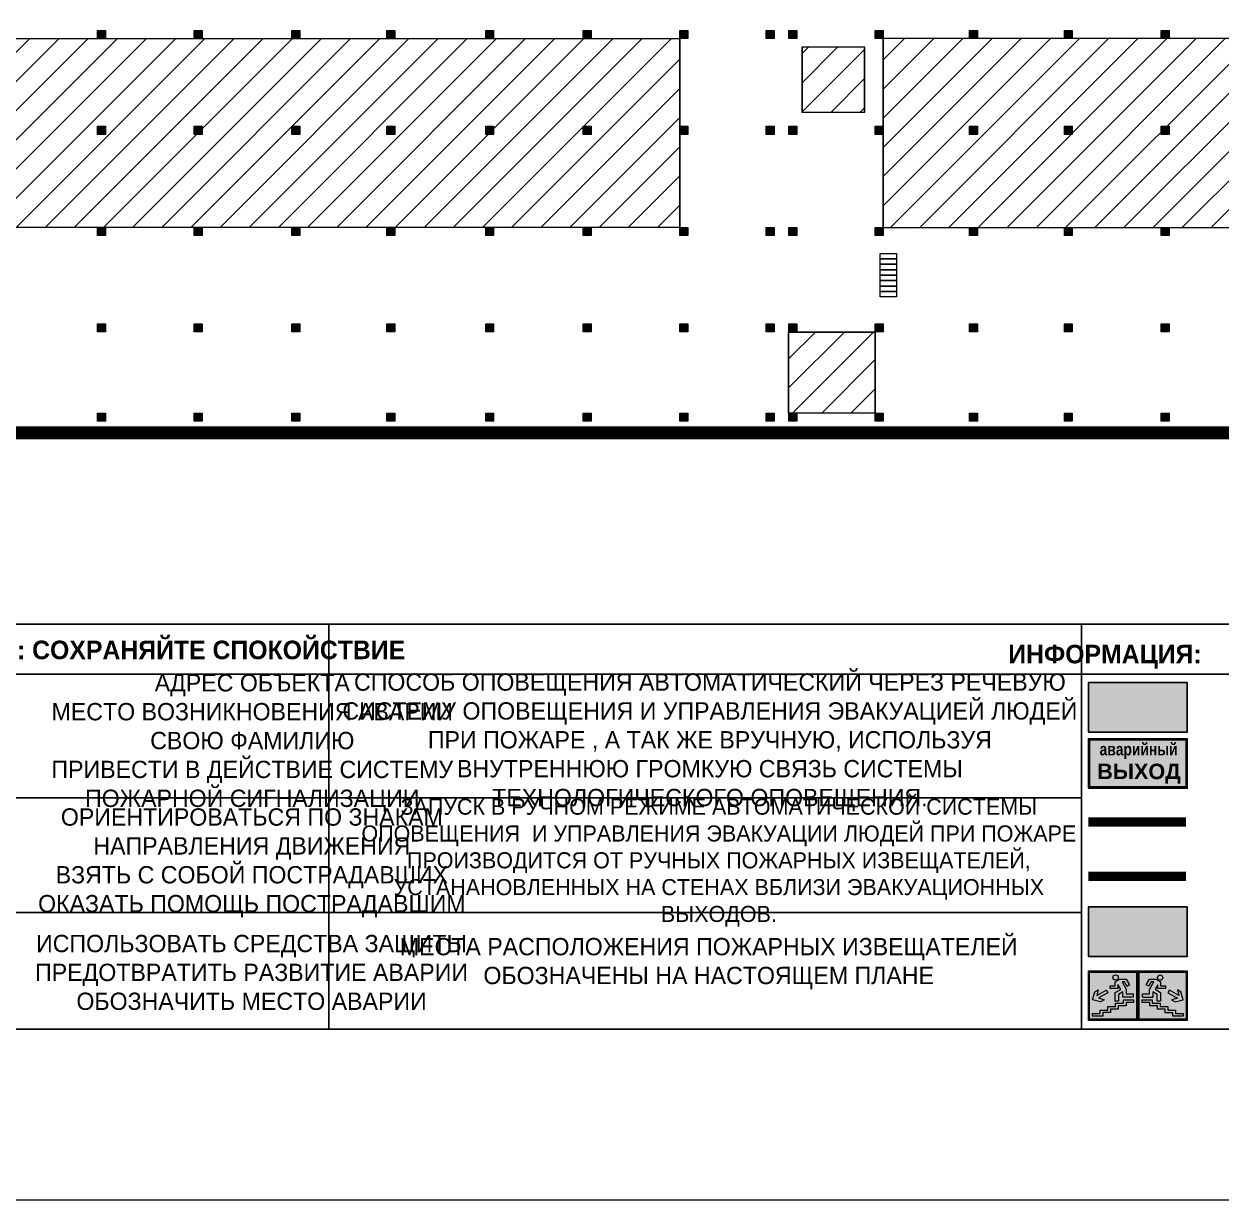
# Model space of a CAD drawing. Header units: millimetres. Extents: x 13810 to 67229, y 12374 to 21950.
# Drawn here: x 30680.8 to 30874.4, y 14154.9 to 14345 of the extents above; entities that cross this region are included whole.
import ezdxf

# ---------------------------------------------------------------- set-up
doc = ezdxf.new("R2010")
doc.units = ezdxf.units.MM
doc.linetypes.add('GOST2.303 4', pattern=[7, 5, -2, 0])
doc.layers.add('План_Штампы', color=7, linetype='Continuous')
doc.styles.add('обычный', font='arial.ttf')

# ---------------------------------------------------------------- blocks, each defined once
blk = doc.blocks.new('A$C41C009D9')
at = {"true_color": 0xffffff}
blk.add_hatch(color=7, dxfattribs=at).paths.add_polyline_path([(0, 8), (-16, 8), (-16, 0), (0, 0)])
h = blk.add_hatch(color=126)
h.dxf.hatch_style = 1
h.paths.add_polyline_path([(-15.8, 7.8), (-15.8, 0.2), (-0.2, 0.2), (-0.2, 7.8)])
at = {"color": 126}
for points in [[(-16, 0), (0, 0), (0, 8), (-16, 8)], [(-16, 0), (0, 0), (0, 8), (-16, 8)], [(-15.8, 7.8), (-0.2, 7.8), (-0.2, 0.2), (-15.8, 0.2)]]:
    blk.add_lwpolyline(points, close=True, dxfattribs=at)
at = {"color": 7, "true_color": 0xffffff, "insert": (-15.8, 7.3), "char_height": 2.5, "width": 15.5999, "attachment_point": 1, "style": 'обычный'}
blk.add_mtext('\\pi1.6133;{\\fArial|b1|i0|c204|p34;\\H0.8x;\\W0.8;аварийный\\H1.25x;\\W1;\\P\\pi1.2327;ВЫХОД}', dxfattribs=at)
blk = doc.blocks.new('A$C32E8229D')
at = {"true_color": 0xffffff}
blk.add_hatch(color=7, dxfattribs=at).paths.add_polyline_path([(0, 0), (0, -8), (16, -8), (16, 0)])
h = blk.add_hatch(color=126)
h.paths.add_polyline_path([(0.2, -0.2), (15.8, -0.2), (15.8, -7.8), (0.2, -7.8)])
h.paths.add_polyline_path([(13.49, -2.05), (12.08, -2.05), (11.37, -2.63, 0.162397), (11.29, -2.84), (11.29, -3.63), (10.35, -3.63), (10.35, -4.05), (11.68, -4.05), (11.68, -3.48), (12.26, -4.28), (11.29, -5.1), (11.29, -6.78), (11.85, -6.78), (11.85, -5.44), (12.8, -4.64), (12.8, -5.94), (14.46, -5.94), (14.46, -5.39), (13.45, -5.39), (13.45, -3.97), (12.46, -2.59), (13.15, -2.59), (13.69, -3.34), (14.18, -3)], flags=16)
h.paths.add_polyline_path([(10.74, -1.82, 1), (11.8, -1.82, 1)], flags=16)
h.paths.add_polyline_path([(9.39, -3.59), (5.99, -3.59), (6.56, -3.03), (5.91, -3.03), (5.1, -3.83), (5.91, -4.64), (6.56, -4.64), (5.99, -4.09), (9.39, -4.09)], flags=16)
h.paths.add_polyline_path([(4.29, -1.08), (1.72, -1.08), (1.72, -6.6), (4.29, -6.6)], flags=16)
at = {"color": 126}
blk.add_lwpolyline([(16, -8), (0, -8), (0, 0), (16, 0)], close=True, dxfattribs=at)
blk = doc.blocks.new('A$C7B4425F7')
at = {"true_color": 0xffffff}
blk.add_hatch(color=7, dxfattribs=at).paths.add_polyline_path([(0, 0), (-16, 0), (-16, -8), (0, -8)])
h = blk.add_hatch(color=126)
h.paths.add_polyline_path([(-0.2, -0.2), (-15.8, -0.2), (-15.8, -7.8), (-0.2, -7.8)])
h.paths.add_polyline_path([(-11.76, -2.03), (-11.76, -3.66), (-11.17, -3.66, -0.568275), (-11.17, -6.18), (-12.58, -6.18), (-12.58, -2.03)], flags=16)
h.paths.add_polyline_path([(-13.33, -4.12, -0.495768), (-13.59, -6.18), (-15.03, -6.18), (-15.03, -2.03), (-13.59, -2.03, -0.487973)], flags=16)
h.paths.add_polyline_path([(-10.25, -2.03), (-9.48, -2.03), (-9.48, -6.18), (-10.25, -6.18)], flags=16)
h.paths.add_polyline_path([(-13.84, -3.69), (-14.24, -3.69), (-14.24, -3.03), (-13.9, -3.03, -0.692621)], flags=0)
h.paths.add_polyline_path([(-9.15, -2.03), (-8.4, -2.03), (-8.04, -3.07), (-7.68, -2.03), (-6.93, -2.03), (-7.64, -4.1), (-6.93, -6.18), (-7.68, -6.18), (-8.04, -5.14), (-8.4, -6.18), (-9.15, -6.18), (-8.44, -4.1)], flags=16)
h.paths.add_polyline_path([(-11.76, -4.46), (-11.42, -4.46, -0.692621), (-11.36, -5.12), (-11.76, -5.12)], flags=0)
h.paths.add_polyline_path([(-13.9, -5.2), (-14.24, -5.2), (-14.24, -4.55), (-13.84, -4.55, -0.708038)], flags=0)
edge = h.paths.add_edge_path(flags=16)
edge.add_ellipse((-5.51, -4.08), major_axis=(0, 2.05), ratio=0.586184, start_angle=0, end_angle=360)
edge = h.paths.add_edge_path(flags=0)
edge.add_ellipse((-5.51, -4.08), major_axis=(0, 1.14), ratio=0.454828, start_angle=0, end_angle=360)
h.paths.add_polyline_path([(-4.13, -4.96, 0.377264), (-3.48, -4.52, 0.0555), (-3.16, -2.03), (-1.66, -2.03), (-1.66, -4.96), (-0.96, -4.96), (-0.96, -7.01), (-1.75, -7.01), (-1.75, -6.18), (-3.3, -6.18), (-3.3, -7.02), (-4.13, -7.02)], flags=16)
h.paths.add_polyline_path([(-2.73, -2.91), (-2.28, -2.91), (-2.28, -4.96), (-3.05, -4.96, 0.079136)], flags=0)
at = {"color": 126}
blk.add_lwpolyline([(-16, -8), (0, -8), (0, 0), (-16, 0)], close=True, dxfattribs=at)
blk = doc.blocks.new('вниз 3')
at = {"lineweight": 0, "true_color": 0xffffff}
h = blk.add_hatch(color=7, dxfattribs=at)
h.dxf.hatch_style = 1
h.paths.add_polyline_path([(40997.5, -4475.69), (40997.25, -4475.28), (40995.76, -4476.15), (40995.97, -4475.23), (40995.39, -4475.56), (40995.05, -4476.83), (40996.33, -4477.17), (40996.91, -4476.83), (40996, -4476.55)], flags=0)
h.paths.add_polyline_path([(40999.81, -4473.95), (41000.22, -4473.95), (41000.64, -4474.67), (41001.03, -4474.43), (41000.46, -4473.49), (41000.42, -4473.49), (40999.43, -4473.49), (40998.68, -4473.92), (40998.68, -4474.57), (40997.88, -4474.57), (40997.88, -4475), (40999.14, -4475), (40999.14, -4474.43), (40999.14, -4474.38), (40999.59, -4475.15), (40998.72, -4475.67), (40998.72, -4477.06), (40999.24, -4477.06), (40999.24, -4475.96), (40999.95, -4475.56), (40999.95, -4476.43), (41001.61, -4476.43), (41001.61, -4475.88), (41000.47, -4475.88), (41000.47, -4475.12)], flags=0)
h.paths.add_polyline_path([(40999.2, -4473.24, 1), (40998.35, -4473.24, 1)], flags=0)
h.paths.add_polyline_path([(41000.46, -4477.26), (41001.69, -4477.26), (41001.69, -4476.84), (41000.03, -4476.84), (41000.03, -4477.39), (40998.78, -4477.39), (40998.78, -4477.95), (40997.53, -4477.95), (40997.53, -4478.5), (40996.29, -4478.5), (40996.29, -4479.06), (40995.05, -4479.06), (40995.05, -4479.48), (40995.29, -4479.48), (40996.72, -4479.48), (40996.72, -4478.92), (40997.97, -4478.92), (40997.97, -4478.36), (40999.2, -4478.36), (40999.2, -4477.81), (41000.46, -4477.81)], flags=0)
h.paths.add_polyline_path([(41002.37, -4472.17), (40994.37, -4472.17), (40994.37, -4480.17), (41002.37, -4480.17)])
h.paths.add_polyline_path([(41002.16, -4479.96), (40994.57, -4479.96), (40994.57, -4472.37), (41002.16, -4472.37)], flags=16)
h.paths.add_polyline_path([(41001.61, -4475.88), (41001.61, -4476.43), (40999.95, -4476.43), (40999.95, -4475.56), (40999.24, -4475.96), (40999.24, -4477.06), (40998.72, -4477.06), (40998.72, -4475.67), (40999.59, -4475.15), (40999.14, -4474.38), (40999.14, -4474.43), (40999.14, -4475), (40997.88, -4475), (40997.88, -4474.57), (40998.68, -4474.57), (40998.68, -4473.92), (40999.43, -4473.49), (41000.42, -4473.49), (41000.46, -4473.49), (41001.03, -4474.43), (41000.64, -4474.67), (41000.22, -4473.95), (40999.81, -4473.95), (41000.47, -4475.12), (41000.47, -4475.88)], flags=0)
h.paths.add_polyline_path([(41001.69, -4476.84), (41001.69, -4477.26), (41000.46, -4477.26), (41000.46, -4477.81), (40999.2, -4477.81), (40999.2, -4478.36), (40997.97, -4478.36), (40997.97, -4478.92), (40996.72, -4478.92), (40996.72, -4479.48), (40995.05, -4479.48), (40995.05, -4479.06), (40996.29, -4479.06), (40996.29, -4478.5), (40997.53, -4478.5), (40997.53, -4477.95), (40998.78, -4477.95), (40998.78, -4477.39), (41000.03, -4477.39), (41000.03, -4476.84)], flags=0)
h.paths.add_polyline_path([(40998.35, -4473.24, -1), (40999.2, -4473.24, -1)], flags=0)
h.paths.add_polyline_path([(40997.5, -4475.69), (40996, -4476.55), (40996.91, -4476.83), (40996.33, -4477.17), (40995.05, -4476.83), (40995.39, -4475.56), (40995.97, -4475.23), (40995.76, -4476.15), (40997.25, -4475.28)], flags=0)
at = {"lineweight": 0}
h = blk.add_hatch(color=126, dxfattribs=at)
h.dxf.hatch_style = 1
h.paths.add_polyline_path([(41002.16, -4472.37), (40994.57, -4472.37), (40994.57, -4479.96), (41002.16, -4479.96)])
h.paths.add_polyline_path([(40995.97, -4475.23), (40995.76, -4476.15), (40997.25, -4475.28), (40997.5, -4475.69), (40996, -4476.55), (40996.91, -4476.83), (40996.33, -4477.17), (40995.05, -4476.83), (40995.39, -4475.56)], flags=16)
h.paths.add_polyline_path([(40997.88, -4474.57), (40998.68, -4474.57), (40998.68, -4473.92), (40999.43, -4473.49), (41000.42, -4473.49), (41000.46, -4473.49), (41001.03, -4474.43), (41000.64, -4474.67), (41000.22, -4473.95), (40999.81, -4473.95), (41000.47, -4475.12), (41000.47, -4475.88), (41001.61, -4475.88), (41001.61, -4476.43), (40999.95, -4476.43), (40999.95, -4475.56), (40999.24, -4475.96), (40999.24, -4477.06), (40998.72, -4477.06), (40998.72, -4475.67), (40999.59, -4475.15), (40999.14, -4474.38), (40999.14, -4474.43), (40999.14, -4475), (40997.88, -4475)], flags=16)
h.paths.add_polyline_path([(40998.35, -4473.24, -1), (40999.2, -4473.24, -1)], flags=16)
h.paths.add_polyline_path([(40997.53, -4477.95), (40998.78, -4477.95), (40998.78, -4477.39), (41000.03, -4477.39), (41000.03, -4476.84), (41001.69, -4476.84), (41001.69, -4477.26), (41000.46, -4477.26), (41000.46, -4477.81), (40999.2, -4477.81), (40999.2, -4478.36), (40997.97, -4478.36), (40997.97, -4478.92), (40996.72, -4478.92), (40996.72, -4479.48), (40995.05, -4479.48), (40995.05, -4479.06), (40996.29, -4479.06), (40996.29, -4478.5), (40997.53, -4478.5)], flags=16)
at = {"lineweight": 0, "true_color": 0xffffff}
h = blk.add_hatch(color=7, dxfattribs=at)
h.dxf.hatch_style = 1
h.paths.add_polyline_path([(40999.2, -4473.24, 1), (40998.35, -4473.24, 1)])
h.paths.add_polyline_path([(40999.81, -4473.95), (41000.22, -4473.95), (41000.64, -4474.67), (41001.03, -4474.43), (41000.46, -4473.49), (41000.42, -4473.49), (40999.43, -4473.49), (40998.68, -4473.92), (40998.68, -4474.57), (40997.88, -4474.57), (40997.88, -4475), (40999.14, -4475), (40999.14, -4474.43), (40999.14, -4474.38), (40999.59, -4475.15), (40998.72, -4475.67), (40998.72, -4477.06), (40999.24, -4477.06), (40999.24, -4475.96), (40999.95, -4475.56), (40999.95, -4476.43), (41001.61, -4476.43), (41001.61, -4475.88), (41000.47, -4475.88), (41000.47, -4475.12)])
h.paths.add_polyline_path([(40999.2, -4477.81), (41000.46, -4477.81), (41000.46, -4477.26), (41001.69, -4477.26), (41001.69, -4476.84), (41000.03, -4476.84), (41000.03, -4477.39), (40998.78, -4477.39), (40998.78, -4477.95), (40997.53, -4477.95), (40997.53, -4478.5), (40996.29, -4478.5), (40996.29, -4479.06), (40995.05, -4479.06), (40995.05, -4479.48), (40995.29, -4479.48), (40996.72, -4479.48), (40996.72, -4478.92), (40997.97, -4478.92), (40997.97, -4478.36), (40999.2, -4478.36)])
h.paths.add_polyline_path([(40997.5, -4475.69), (40997.25, -4475.28), (40995.76, -4476.15), (40995.97, -4475.23), (40995.39, -4475.56), (40995.05, -4476.83), (40996.33, -4477.17), (40996.91, -4476.83), (40996, -4476.55)])
at = {"color": 126, "lineweight": 0}
for points in [[(40994.37, -4472.17), (41002.37, -4472.17), (41002.37, -4480.17), (40994.37, -4480.17)], [(40994.57, -4472.37), (41002.16, -4472.37), (41002.16, -4479.96), (40994.57, -4479.96)]]:
    blk.add_lwpolyline(points, close=True, dxfattribs=at)
for points in [[(40999.14, -4474.43), (40999.14, -4475), (40997.88, -4475), (40997.88, -4474.57), (40998.68, -4474.57), (40998.68, -4473.92), (40999.43, -4473.49), (41000.42, -4473.49), (41000.46, -4473.49), (41001.03, -4474.43), (41000.64, -4474.67), (41000.22, -4473.95), (40999.81, -4473.95), (41000.47, -4475.12), (41000.47, -4475.88), (41001.61, -4475.88), (41001.61, -4476.43), (40999.95, -4476.43), (40999.95, -4475.56), (40999.24, -4475.96), (40999.24, -4477.06), (40998.72, -4477.06), (40998.72, -4475.67), (40999.59, -4475.15), (40999.14, -4474.38), (40999.14, -4474.43)], [(40995.05, -4476.83), (40995.39, -4475.56), (40995.97, -4475.23), (40995.76, -4476.15), (40997.25, -4475.28), (40997.5, -4475.69), (40996, -4476.55), (40996.91, -4476.83), (40996.33, -4477.17), (40995.05, -4476.83)], [(40995.29, -4479.48), (40995.05, -4479.48), (40995.05, -4479.06), (40996.29, -4479.06), (40996.29, -4478.5), (40997.53, -4478.5), (40997.53, -4477.95), (40998.78, -4477.95), (40998.78, -4477.39), (41000.03, -4477.39), (41000.03, -4476.84), (41001.69, -4476.84), (41001.69, -4477.26), (41000.46, -4477.26), (41000.46, -4477.81), (40999.2, -4477.81), (40999.2, -4478.36), (40997.97, -4478.36), (40997.97, -4478.92), (40996.72, -4478.92), (40996.72, -4479.48), (40995.05, -4479.48)]]:
    blk.add_lwpolyline(points, dxfattribs=at)
blk.add_circle((40998.77, -4473.24), 0.426, dxfattribs=at)
blk = doc.blocks.new('вниз')
at = {"lineweight": 0, "true_color": 0xffffff}
h = blk.add_hatch(color=7, dxfattribs=at)
h.dxf.hatch_style = 1
h.paths.add_polyline_path([(40994.51, -4472.22), (40986.51, -4472.22), (40986.51, -4480.22), (40994.51, -4480.22)])
h.paths.add_polyline_path([(40994.31, -4472.42), (40994.31, -4480.01), (40986.71, -4480.01), (40986.71, -4472.42)], flags=16)
h.paths.add_polyline_path([(40988.43, -4473.53), (40989.43, -4473.53), (40990.19, -4473.96), (40990.19, -4474.6), (40991, -4474.6), (40991, -4475.06), (40989.73, -4475.06), (40989.73, -4474.46), (40989.3, -4475.18), (40990.17, -4475.7), (40990.17, -4477.11), (40989.63, -4477.11), (40989.63, -4476.01), (40988.94, -4475.59), (40988.94, -4476.46), (40988.94, -4476.46), (40987.47, -4476.46), (40987.26, -4476.46), (40987.26, -4475.92), (40988.4, -4475.92), (40988.4, -4475.2), (40989.1, -4473.99), (40988.66, -4473.99), (40988.24, -4474.7), (40987.86, -4474.47), (40988.41, -4473.56)], flags=0)
h.paths.add_polyline_path([(40990.55, -4473.29, -1), (40989.69, -4473.29, -1)], flags=0)
h.paths.add_polyline_path([(40988.85, -4476.89), (40988.85, -4477.43), (40990.1, -4477.43), (40990.1, -4477.99), (40991.34, -4477.99), (40991.34, -4478.54), (40992.59, -4478.54), (40992.59, -4479.09), (40993.83, -4479.09), (40993.83, -4479.52), (40992.17, -4479.52), (40992.17, -4478.97), (40990.91, -4478.97), (40990.91, -4478.41), (40989.68, -4478.41), (40989.68, -4477.86), (40988.43, -4477.86), (40988.43, -4477.31), (40987.6, -4477.31), (40987.18, -4477.31), (40987.18, -4476.89)], flags=0)
h.paths.add_polyline_path([(40991.61, -4475.33), (40993.12, -4476.2), (40992.9, -4475.27), (40993.48, -4475.6), (40993.83, -4476.88), (40992.56, -4477.22), (40991.97, -4476.88), (40992.9, -4476.61), (40991.38, -4475.74), (40991.58, -4475.39)], flags=0)
h.paths.add_polyline_path([(40990.19, -4473.96), (40989.43, -4473.53), (40988.43, -4473.53), (40988.41, -4473.56), (40987.86, -4474.47), (40988.24, -4474.7), (40988.66, -4473.99), (40989.1, -4473.99), (40988.4, -4475.2), (40988.4, -4475.92), (40987.26, -4475.92), (40987.26, -4476.46), (40987.47, -4476.46), (40988.94, -4476.46), (40988.94, -4476.27), (40988.94, -4475.59), (40989.63, -4476.01), (40989.63, -4477.11), (40990.17, -4477.11), (40990.17, -4475.7), (40989.3, -4475.18), (40989.73, -4474.46), (40989.73, -4475.06), (40991, -4475.06), (40991, -4474.6), (40990.19, -4474.6)], flags=0)
h.paths.add_polyline_path([(40990.55, -4473.29, 1), (40989.69, -4473.29, 1)], flags=0)
h.paths.add_polyline_path([(40991.61, -4475.33), (40991.58, -4475.39), (40991.38, -4475.74), (40992.9, -4476.61), (40991.97, -4476.88), (40992.56, -4477.22), (40993.83, -4476.88), (40993.48, -4475.6), (40992.9, -4475.27), (40993.12, -4476.2)], flags=0)
h.paths.add_polyline_path([(40990.1, -4477.43), (40988.85, -4477.43), (40988.85, -4476.89), (40987.18, -4476.89), (40987.18, -4477.31), (40987.6, -4477.31), (40988.43, -4477.31), (40988.43, -4477.86), (40989.68, -4477.86), (40989.68, -4478.41), (40990.91, -4478.41), (40990.91, -4478.97), (40992.17, -4478.97), (40992.17, -4479.52), (40993.83, -4479.52), (40993.83, -4479.09), (40992.59, -4479.09), (40992.59, -4478.54), (40991.34, -4478.54), (40991.34, -4477.99), (40990.1, -4477.99)], flags=0)
at = {"lineweight": 0}
h = blk.add_hatch(color=126, dxfattribs=at)
h.dxf.hatch_style = 1
h.paths.add_polyline_path([(40994.31, -4472.42), (40986.71, -4472.42), (40986.71, -4480.01), (40994.31, -4480.01)])
h.paths.add_polyline_path([(40988.43, -4473.53), (40989.43, -4473.53), (40990.19, -4473.96), (40990.19, -4474.6), (40991, -4474.6), (40991, -4475.06), (40989.73, -4475.06), (40989.73, -4474.46), (40989.3, -4475.18), (40990.17, -4475.7), (40990.17, -4477.11), (40989.63, -4477.11), (40989.63, -4476.01), (40988.94, -4475.59), (40988.94, -4476.46), (40988.94, -4476.46), (40987.47, -4476.46), (40987.26, -4476.46), (40987.26, -4475.92), (40988.4, -4475.92), (40988.4, -4475.2), (40989.1, -4473.99), (40988.66, -4473.99), (40988.24, -4474.7), (40987.86, -4474.47), (40988.41, -4473.56)], flags=16)
h.paths.add_polyline_path([(40990.55, -4473.29, -1), (40989.69, -4473.29, -1)], flags=16)
h.paths.add_polyline_path([(40988.85, -4476.89), (40988.85, -4477.43), (40990.1, -4477.43), (40990.1, -4477.99), (40991.34, -4477.99), (40991.34, -4478.54), (40992.59, -4478.54), (40992.59, -4479.09), (40993.83, -4479.09), (40993.83, -4479.52), (40992.17, -4479.52), (40992.17, -4478.97), (40990.91, -4478.97), (40990.91, -4478.41), (40989.68, -4478.41), (40989.68, -4477.86), (40988.43, -4477.86), (40988.43, -4477.31), (40987.6, -4477.31), (40987.18, -4477.31), (40987.18, -4476.89)], flags=16)
h.paths.add_polyline_path([(40991.61, -4475.33), (40993.12, -4476.2), (40992.9, -4475.27), (40993.48, -4475.6), (40993.83, -4476.88), (40992.56, -4477.22), (40991.97, -4476.88), (40992.9, -4476.61), (40991.38, -4475.74), (40991.58, -4475.39)], flags=16)
at = {"lineweight": 0, "true_color": 0xffffff}
h = blk.add_hatch(color=7, dxfattribs=at)
h.dxf.hatch_style = 1
h.paths.add_polyline_path([(40989.73, -4474.46), (40989.73, -4475.06), (40991, -4475.06), (40991, -4474.6), (40990.19, -4474.6), (40990.19, -4473.96), (40989.43, -4473.53), (40988.43, -4473.53), (40988.41, -4473.56), (40987.86, -4474.47), (40988.24, -4474.7), (40988.66, -4473.99), (40989.1, -4473.99), (40988.4, -4475.2), (40988.4, -4475.92), (40987.26, -4475.92), (40987.26, -4476.46), (40987.47, -4476.46), (40988.94, -4476.46), (40988.94, -4475.59), (40989.63, -4476.01), (40989.63, -4477.11), (40990.17, -4477.11), (40990.17, -4475.7), (40989.3, -4475.18)])
h.paths.add_polyline_path([(40989.69, -4473.29, 1), (40990.55, -4473.29, 1)])
h.paths.add_polyline_path([(40991.61, -4475.33), (40991.58, -4475.39), (40991.38, -4475.74), (40992.9, -4476.61), (40991.97, -4476.88), (40992.56, -4477.22), (40993.83, -4476.88), (40993.48, -4475.6), (40992.9, -4475.27), (40993.12, -4476.2)])
h.paths.add_polyline_path([(40990.1, -4477.43), (40988.85, -4477.43), (40988.85, -4476.89), (40987.18, -4476.89), (40987.18, -4477.31), (40987.6, -4477.31), (40988.43, -4477.31), (40988.43, -4477.86), (40989.68, -4477.86), (40989.68, -4478.41), (40990.91, -4478.41), (40990.91, -4478.97), (40992.17, -4478.97), (40992.17, -4479.52), (40993.83, -4479.52), (40993.83, -4479.09), (40992.59, -4479.09), (40992.59, -4478.54), (40991.34, -4478.54), (40991.34, -4477.99), (40990.1, -4477.99)])
at = {"color": 126, "lineweight": 0}
for points in [[(40986.51, -4472.22), (40994.51, -4472.22), (40994.51, -4480.22), (40986.51, -4480.22)], [(40986.71, -4472.42), (40994.31, -4472.42), (40994.31, -4480.01), (40986.71, -4480.01)]]:
    blk.add_lwpolyline(points, close=True, dxfattribs=at)
for points in [[(40987.47, -4476.46), (40987.26, -4476.46), (40987.26, -4475.92), (40988.4, -4475.92), (40988.4, -4475.2), (40989.1, -4473.99), (40988.66, -4473.99), (40988.24, -4474.7), (40987.86, -4474.47), (40988.41, -4473.56), (40988.43, -4473.53), (40989.43, -4473.53), (40990.19, -4473.96), (40990.19, -4474.6), (40991, -4474.6), (40991, -4475.06), (40989.73, -4475.06), (40989.73, -4474.46), (40989.3, -4475.18), (40990.17, -4475.7), (40990.17, -4477.11), (40989.63, -4477.11), (40989.63, -4476.01), (40988.94, -4475.59), (40988.94, -4476.46)], [(40991.58, -4475.39), (40991.38, -4475.74), (40992.9, -4476.61), (40991.97, -4476.88), (40992.56, -4477.22), (40993.83, -4476.88), (40993.48, -4475.6), (40992.9, -4475.27), (40993.12, -4476.2), (40991.61, -4475.33), (40991.58, -4475.39)], [(40987.6, -4477.31), (40987.18, -4477.31), (40987.18, -4476.89), (40988.85, -4476.89), (40988.85, -4477.43), (40990.1, -4477.43), (40990.1, -4477.99), (40991.34, -4477.99), (40991.34, -4478.54), (40992.59, -4478.54), (40992.59, -4479.09), (40993.83, -4479.09), (40993.83, -4479.52), (40992.17, -4479.52), (40992.17, -4478.97), (40990.91, -4478.97), (40990.91, -4478.41), (40989.68, -4478.41), (40989.68, -4477.86), (40988.43, -4477.86), (40988.43, -4477.31), (40987.6, -4477.31)], [(40987.47, -4476.46), (40988.94, -4476.46), (40988.94, -4476.27)]]:
    blk.add_lwpolyline(points, dxfattribs=at)
blk.add_circle((40990.12, -4473.29), 0.432, dxfattribs=at)

msp = doc.modelspace()

# ---------------------------------------------------------------- hatches: boundary and pattern name
at = {"lineweight": 0, "true_color": 0x000000}
h = msp.add_hatch(dxfattribs=at)
h.set_pattern_fill('ANSI31', color=18, scale=1.05, angle=180)
h.set_pattern_definition([(225, (47670.896, 22887.802), (2.35731723, -2.35731723), [])])
h.paths.add_polyline_path([(30962.76, 14296.46), (30962.76, 14284.63), (30976.38, 14284.63), (30976.38, 14296.46)])
h.paths.add_polyline_path([(30976.38, 14390.35), (30976.38, 14422.84), (30943.5, 14422.84), (30943.5, 14390.35)])
h.paths.add_polyline_path([(30912.41, 14284.27), (30926.01, 14284.27), (30926.01, 14296.46), (30912.41, 14296.46)])
h.paths.add_polyline_path([(30819.71, 14342.6), (30819.71, 14312.06), (30912.41, 14312.06), (30912.41, 14342.6)])
h.paths.add_polyline_path([(30818.43, 14282.05), (30818.43, 14295.17), (30804.48, 14295.17), (30804.48, 14282.05)])
h.paths.add_polyline_path([(30806.6, 14341.21), (30806.6, 14330.71), (30816.76, 14330.71), (30816.76, 14341.21)])
h.paths.add_polyline_path([(30805.44, 14393), (30817.26, 14393), (30817.26, 14404.23), (30805.44, 14404.23)])
h.paths.add_polyline_path([(30805.44, 14424.09), (30817.26, 14424.09), (30817.26, 14435.32), (30805.44, 14435.32)])
h.paths.add_polyline_path([(30693.93, 14421.54), (30693.93, 14391.64), (30786.82, 14391.64), (30786.82, 14421.54)])
h.paths.add_polyline_path([(30678.66, 14342.6), (30678.66, 14312.06), (30786.82, 14312.06), (30786.82, 14342.6)])
h.paths.add_polyline_path([(30630.66, 14312.06), (30645.51, 14312.06), (30645.51, 14342.6), (30630.66, 14342.6)])
h.paths.add_polyline_path([(30552.79, 14421.54), (30552.79, 14391.64), (30645.51, 14391.64), (30645.51, 14421.54)])
at = {"lineweight": 0}
h = msp.add_hatch(color=256, dxfattribs=at)
h.dxf.hatch_style = 1
h.paths.add_polyline_path([(30692.7, 14343.91), (30692.7, 14342.61), (30693.98, 14342.61), (30693.98, 14343.91)])
h = msp.add_hatch(color=256, dxfattribs=at)
h.dxf.hatch_style = 1
h.paths.add_polyline_path([(30708.34, 14343.91), (30708.34, 14342.61), (30709.62, 14342.61), (30709.62, 14343.91)])
h = msp.add_hatch(color=256, dxfattribs=at)
h.dxf.hatch_style = 1
h.paths.add_polyline_path([(30724.16, 14343.91), (30724.16, 14342.61), (30725.44, 14342.61), (30725.44, 14343.91)])
h = msp.add_hatch(color=256, dxfattribs=at)
h.dxf.hatch_style = 1
h.paths.add_polyline_path([(30739.52, 14343.91), (30739.52, 14342.61), (30740.8, 14342.61), (30740.8, 14343.91)])
h = msp.add_hatch(color=256, dxfattribs=at)
h.dxf.hatch_style = 1
h.paths.add_polyline_path([(30755.49, 14343.91), (30755.49, 14342.61), (30756.77, 14342.61), (30756.77, 14343.91)])
h = msp.add_hatch(color=256, dxfattribs=at)
h.dxf.hatch_style = 1
h.paths.add_polyline_path([(30771.24, 14343.91), (30771.24, 14342.61), (30772.52, 14342.61), (30772.52, 14343.91)])
h = msp.add_hatch(color=256, dxfattribs=at)
h.dxf.hatch_style = 1
h.paths.add_polyline_path([(30786.87, 14343.91), (30786.87, 14342.61), (30788.15, 14342.61), (30788.15, 14343.91)])
h = msp.add_hatch(color=256, dxfattribs=at)
h.dxf.hatch_style = 1
h.paths.add_polyline_path([(30800.83, 14343.91), (30800.83, 14342.61), (30802.11, 14342.61), (30802.11, 14343.91)])
h = msp.add_hatch(color=256, dxfattribs=at)
h.dxf.hatch_style = 1
h.paths.add_polyline_path([(30804.52, 14343.91), (30804.52, 14342.61), (30805.81, 14342.61), (30805.81, 14343.91)])
h = msp.add_hatch(color=256, dxfattribs=at)
h.dxf.hatch_style = 1
h.paths.add_polyline_path([(30818.48, 14343.91), (30818.48, 14342.61), (30819.76, 14342.61), (30819.76, 14343.91)])
h = msp.add_hatch(color=256, dxfattribs=at)
h.dxf.hatch_style = 1
h.paths.add_polyline_path([(30833.72, 14343.91), (30833.72, 14342.61), (30835.01, 14342.61), (30835.01, 14343.91)])
h = msp.add_hatch(color=256, dxfattribs=at)
h.dxf.hatch_style = 1
h.paths.add_polyline_path([(30849.06, 14343.91), (30849.06, 14342.61), (30850.34, 14342.61), (30850.34, 14343.91)])
h = msp.add_hatch(color=256, dxfattribs=at)
h.dxf.hatch_style = 1
h.paths.add_polyline_path([(30864.72, 14343.91), (30864.72, 14342.61), (30866, 14342.61), (30866, 14343.91)])
h = msp.add_hatch(color=256, dxfattribs=at)
h.dxf.hatch_style = 1
h.paths.add_polyline_path([(30692.7, 14328.42), (30692.7, 14327.12), (30693.98, 14327.12), (30693.98, 14328.42)])
h = msp.add_hatch(color=256, dxfattribs=at)
h.dxf.hatch_style = 1
h.paths.add_polyline_path([(30708.34, 14328.42), (30708.34, 14327.12), (30709.62, 14327.12), (30709.62, 14328.42)])
h = msp.add_hatch(color=256, dxfattribs=at)
h.dxf.hatch_style = 1
h.paths.add_polyline_path([(30724.16, 14328.42), (30724.16, 14327.12), (30725.44, 14327.12), (30725.44, 14328.42)])
h = msp.add_hatch(color=256, dxfattribs=at)
h.dxf.hatch_style = 1
h.paths.add_polyline_path([(30739.52, 14328.42), (30739.52, 14327.12), (30740.8, 14327.12), (30740.8, 14328.42)])
h = msp.add_hatch(color=256, dxfattribs=at)
h.dxf.hatch_style = 1
h.paths.add_polyline_path([(30755.49, 14328.42), (30755.49, 14327.12), (30756.77, 14327.12), (30756.77, 14328.42)])
h = msp.add_hatch(color=256, dxfattribs=at)
h.dxf.hatch_style = 1
h.paths.add_polyline_path([(30771.24, 14328.42), (30771.24, 14327.12), (30772.52, 14327.12), (30772.52, 14328.42)])
h = msp.add_hatch(color=256, dxfattribs=at)
h.dxf.hatch_style = 1
h.paths.add_polyline_path([(30786.87, 14328.42), (30786.87, 14327.12), (30788.15, 14327.12), (30788.15, 14328.42)])
h = msp.add_hatch(color=256, dxfattribs=at)
h.dxf.hatch_style = 1
h.paths.add_polyline_path([(30800.83, 14328.42), (30800.83, 14327.12), (30802.11, 14327.12), (30802.11, 14328.42)])
h = msp.add_hatch(color=256, dxfattribs=at)
h.dxf.hatch_style = 1
h.paths.add_polyline_path([(30804.52, 14328.42), (30804.52, 14327.12), (30805.81, 14327.12), (30805.81, 14328.42)])
h = msp.add_hatch(color=256, dxfattribs=at)
h.dxf.hatch_style = 1
h.paths.add_polyline_path([(30818.48, 14328.42), (30818.48, 14327.12), (30819.76, 14327.12), (30819.76, 14328.42)])
h = msp.add_hatch(color=256, dxfattribs=at)
h.dxf.hatch_style = 1
h.paths.add_polyline_path([(30833.72, 14328.42), (30833.72, 14327.12), (30835.01, 14327.12), (30835.01, 14328.42)])
h = msp.add_hatch(color=256, dxfattribs=at)
h.dxf.hatch_style = 1
h.paths.add_polyline_path([(30849.06, 14328.42), (30849.06, 14327.12), (30850.34, 14327.12), (30850.34, 14328.42)])
h = msp.add_hatch(color=256, dxfattribs=at)
h.dxf.hatch_style = 1
h.paths.add_polyline_path([(30864.72, 14328.42), (30864.72, 14327.12), (30866, 14327.12), (30866, 14328.42)])
h = msp.add_hatch(color=256, dxfattribs=at)
h.dxf.hatch_style = 1
h.paths.add_polyline_path([(30692.7, 14312.06), (30692.7, 14310.77), (30693.98, 14310.77), (30693.98, 14312.06)])
h = msp.add_hatch(color=256, dxfattribs=at)
h.dxf.hatch_style = 1
h.paths.add_polyline_path([(30708.34, 14312.06), (30708.34, 14310.77), (30709.62, 14310.77), (30709.62, 14312.06)])
h = msp.add_hatch(color=256, dxfattribs=at)
h.dxf.hatch_style = 1
h.paths.add_polyline_path([(30724.16, 14312.06), (30724.16, 14310.77), (30725.44, 14310.77), (30725.44, 14312.06)])
h = msp.add_hatch(color=256, dxfattribs=at)
h.dxf.hatch_style = 1
h.paths.add_polyline_path([(30739.52, 14312.06), (30739.52, 14310.77), (30740.8, 14310.77), (30740.8, 14312.06)])
h = msp.add_hatch(color=256, dxfattribs=at)
h.dxf.hatch_style = 1
h.paths.add_polyline_path([(30755.49, 14312.06), (30755.49, 14310.77), (30756.77, 14310.77), (30756.77, 14312.06)])
h = msp.add_hatch(color=256, dxfattribs=at)
h.dxf.hatch_style = 1
h.paths.add_polyline_path([(30771.24, 14312.06), (30771.24, 14310.77), (30772.52, 14310.77), (30772.52, 14312.06)])
h = msp.add_hatch(color=256, dxfattribs=at)
h.dxf.hatch_style = 1
h.paths.add_polyline_path([(30786.87, 14312.06), (30786.87, 14310.77), (30788.15, 14310.77), (30788.15, 14312.06)])
h = msp.add_hatch(color=256, dxfattribs=at)
h.dxf.hatch_style = 1
h.paths.add_polyline_path([(30800.83, 14312.06), (30800.83, 14310.77), (30802.11, 14310.77), (30802.11, 14312.06)])
h = msp.add_hatch(color=256, dxfattribs=at)
h.dxf.hatch_style = 1
h.paths.add_polyline_path([(30804.52, 14312.06), (30804.52, 14310.77), (30805.81, 14310.77), (30805.81, 14312.06)])
h = msp.add_hatch(color=256, dxfattribs=at)
h.dxf.hatch_style = 1
h.paths.add_polyline_path([(30818.48, 14312.06), (30818.48, 14310.77), (30819.76, 14310.77), (30819.76, 14312.06)])
h = msp.add_hatch(color=256, dxfattribs=at)
h.dxf.hatch_style = 1
h.paths.add_polyline_path([(30833.72, 14312.06), (30833.72, 14310.77), (30835.01, 14310.77), (30835.01, 14312.06)])
h = msp.add_hatch(color=256, dxfattribs=at)
h.dxf.hatch_style = 1
h.paths.add_polyline_path([(30849.06, 14312.06), (30849.06, 14310.77), (30850.34, 14310.77), (30850.34, 14312.06)])
h = msp.add_hatch(color=256, dxfattribs=at)
h.dxf.hatch_style = 1
h.paths.add_polyline_path([(30864.72, 14312.06), (30864.72, 14310.77), (30866, 14310.77), (30866, 14312.06)])
h = msp.add_hatch(color=256, dxfattribs=at)
h.dxf.hatch_style = 1
h.paths.add_polyline_path([(30692.7, 14296.47), (30692.7, 14295.18), (30693.98, 14295.18), (30693.98, 14296.47)])
h = msp.add_hatch(color=256, dxfattribs=at)
h.dxf.hatch_style = 1
h.paths.add_polyline_path([(30708.34, 14296.47), (30708.34, 14295.18), (30709.62, 14295.18), (30709.62, 14296.47)])
h = msp.add_hatch(color=256, dxfattribs=at)
h.dxf.hatch_style = 1
h.paths.add_polyline_path([(30724.16, 14296.47), (30724.16, 14295.18), (30725.44, 14295.18), (30725.44, 14296.47)])
h = msp.add_hatch(color=256, dxfattribs=at)
h.dxf.hatch_style = 1
h.paths.add_polyline_path([(30739.52, 14296.47), (30739.52, 14295.18), (30740.8, 14295.18), (30740.8, 14296.47)])
h = msp.add_hatch(color=256, dxfattribs=at)
h.dxf.hatch_style = 1
h.paths.add_polyline_path([(30755.49, 14296.47), (30755.49, 14295.18), (30756.77, 14295.18), (30756.77, 14296.47)])
h = msp.add_hatch(color=256, dxfattribs=at)
h.dxf.hatch_style = 1
h.paths.add_polyline_path([(30771.24, 14296.47), (30771.24, 14295.18), (30772.52, 14295.18), (30772.52, 14296.47)])
h = msp.add_hatch(color=256, dxfattribs=at)
h.dxf.hatch_style = 1
h.paths.add_polyline_path([(30786.87, 14296.47), (30786.87, 14295.18), (30788.15, 14295.18), (30788.15, 14296.47)])
h = msp.add_hatch(color=256, dxfattribs=at)
h.dxf.hatch_style = 1
h.paths.add_polyline_path([(30800.83, 14296.47), (30800.83, 14295.18), (30802.11, 14295.18), (30802.11, 14296.47)])
h = msp.add_hatch(color=256, dxfattribs=at)
h.dxf.hatch_style = 1
h.paths.add_polyline_path([(30804.52, 14296.47), (30804.52, 14295.18), (30805.81, 14295.18), (30805.81, 14296.47)])
h = msp.add_hatch(color=256, dxfattribs=at)
h.dxf.hatch_style = 1
h.paths.add_polyline_path([(30818.48, 14296.47), (30818.48, 14295.18), (30819.76, 14295.18), (30819.76, 14296.47)])
h = msp.add_hatch(color=256, dxfattribs=at)
h.dxf.hatch_style = 1
h.paths.add_polyline_path([(30833.72, 14296.47), (30833.72, 14295.18), (30835.01, 14295.18), (30835.01, 14296.47)])
h = msp.add_hatch(color=256, dxfattribs=at)
h.dxf.hatch_style = 1
h.paths.add_polyline_path([(30849.06, 14296.47), (30849.06, 14295.18), (30850.34, 14295.18), (30850.34, 14296.47)])
h = msp.add_hatch(color=256, dxfattribs=at)
h.dxf.hatch_style = 1
h.paths.add_polyline_path([(30864.72, 14296.47), (30864.72, 14295.18), (30866, 14295.18), (30866, 14296.47)])
h = msp.add_hatch(color=256, dxfattribs=at)
h.dxf.hatch_style = 1
h.paths.add_polyline_path([(30692.7, 14282.06), (30692.7, 14280.77), (30693.98, 14280.77), (30693.98, 14282.06)])
h = msp.add_hatch(color=256, dxfattribs=at)
h.dxf.hatch_style = 1
h.paths.add_polyline_path([(30708.34, 14282.06), (30708.34, 14280.77), (30709.62, 14280.77), (30709.62, 14282.06)])
h = msp.add_hatch(color=256, dxfattribs=at)
h.dxf.hatch_style = 1
h.paths.add_polyline_path([(30724.16, 14282.06), (30724.16, 14280.77), (30725.44, 14280.77), (30725.44, 14282.06)])
h = msp.add_hatch(color=256, dxfattribs=at)
h.dxf.hatch_style = 1
h.paths.add_polyline_path([(30739.52, 14282.06), (30739.52, 14280.77), (30740.8, 14280.77), (30740.8, 14282.06)])
h = msp.add_hatch(color=256, dxfattribs=at)
h.dxf.hatch_style = 1
h.paths.add_polyline_path([(30755.49, 14282.06), (30755.49, 14280.77), (30756.77, 14280.77), (30756.77, 14282.06)])
h = msp.add_hatch(color=256, dxfattribs=at)
h.dxf.hatch_style = 1
h.paths.add_polyline_path([(30771.24, 14282.06), (30771.24, 14280.77), (30772.52, 14280.77), (30772.52, 14282.06)])
h = msp.add_hatch(color=256, dxfattribs=at)
h.dxf.hatch_style = 1
h.paths.add_polyline_path([(30786.87, 14282.06), (30786.87, 14280.77), (30788.15, 14280.77), (30788.15, 14282.06)])
h = msp.add_hatch(color=256, dxfattribs=at)
h.dxf.hatch_style = 1
h.paths.add_polyline_path([(30800.83, 14282.06), (30800.83, 14280.77), (30802.11, 14280.77), (30802.11, 14282.06)])
h = msp.add_hatch(color=256, dxfattribs=at)
h.dxf.hatch_style = 1
h.paths.add_polyline_path([(30804.52, 14282.06), (30804.52, 14280.77), (30805.81, 14280.77), (30805.81, 14282.06)])
h = msp.add_hatch(color=256, dxfattribs=at)
h.dxf.hatch_style = 1
h.paths.add_polyline_path([(30818.48, 14282.06), (30818.48, 14280.77), (30819.76, 14280.77), (30819.76, 14282.06)])
h = msp.add_hatch(color=256, dxfattribs=at)
h.dxf.hatch_style = 1
h.paths.add_polyline_path([(30833.72, 14282.06), (30833.72, 14280.77), (30835.01, 14280.77), (30835.01, 14282.06)])
h = msp.add_hatch(color=256, dxfattribs=at)
h.dxf.hatch_style = 1
h.paths.add_polyline_path([(30849.06, 14282.06), (30849.06, 14280.77), (30850.34, 14280.77), (30850.34, 14282.06)])
h = msp.add_hatch(color=256, dxfattribs=at)
h.dxf.hatch_style = 1
h.paths.add_polyline_path([(30864.72, 14282.06), (30864.72, 14280.77), (30866, 14280.77), (30866, 14282.06)])

# ---------------------------------------------------------------- linework, layer by layer
at = {"color": 126, "lineweight": 0, "true_color": 0x008754}
msp.add_lwpolyline([(30417.22, 14549.86), (31017.22, 14549.86), (31017.22, 14154.86), (30417.22, 14154.86)], close=True, dxfattribs=at)
at = {"lineweight": 0}
for points in [[(30693.98, 14342.61), (30692.7, 14342.61), (30692.7, 14343.91), (30693.98, 14343.91)], [(30709.62, 14342.61), (30708.34, 14342.61), (30708.34, 14343.91), (30709.62, 14343.91)], [(30725.44, 14342.61), (30724.16, 14342.61), (30724.16, 14343.91), (30725.44, 14343.91)], [(30740.8, 14342.61), (30739.52, 14342.61), (30739.52, 14343.91), (30740.8, 14343.91)], [(30756.77, 14342.61), (30755.49, 14342.61), (30755.49, 14343.91), (30756.77, 14343.91)], [(30772.52, 14342.61), (30771.24, 14342.61), (30771.24, 14343.91), (30772.52, 14343.91)], [(30788.15, 14342.61), (30786.87, 14342.61), (30786.87, 14343.91), (30788.15, 14343.91)], [(30802.11, 14342.61), (30800.83, 14342.61), (30800.83, 14343.91), (30802.11, 14343.91)], [(30805.81, 14342.61), (30804.52, 14342.61), (30804.52, 14343.91), (30805.81, 14343.91)], [(30819.76, 14342.61), (30818.48, 14342.61), (30818.48, 14343.91), (30819.76, 14343.91)], [(30835.01, 14342.61), (30833.72, 14342.61), (30833.72, 14343.91), (30835.01, 14343.91)], [(30850.34, 14342.61), (30849.06, 14342.61), (30849.06, 14343.91), (30850.34, 14343.91)], [(30866, 14342.61), (30864.72, 14342.61), (30864.72, 14343.91), (30866, 14343.91)], [(30786.82, 14312.06), (30678.66, 14312.06), (30678.66, 14342.6), (30786.82, 14342.6)], [(30786.87, 14312.06), (30678.71, 14312.06), (30678.71, 14342.61), (30786.87, 14342.61)], [(30819.71, 14312.06), (30912.41, 14312.06), (30912.41, 14342.6), (30819.71, 14342.6)], [(30819.76, 14312.06), (30912.46, 14312.06), (30912.46, 14342.61), (30819.76, 14342.61)], [(30816.76, 14341.21), (30806.6, 14341.21), (30806.6, 14330.71), (30816.76, 14330.71)], [(30816.81, 14341.22), (30806.65, 14341.22), (30806.65, 14330.72), (30816.81, 14330.72)], [(30693.98, 14327.12), (30692.7, 14327.12), (30692.7, 14328.42), (30693.98, 14328.42)], [(30709.62, 14327.12), (30708.34, 14327.12), (30708.34, 14328.42), (30709.62, 14328.42)], [(30725.44, 14327.12), (30724.16, 14327.12), (30724.16, 14328.42), (30725.44, 14328.42)], [(30740.8, 14327.12), (30739.52, 14327.12), (30739.52, 14328.42), (30740.8, 14328.42)], [(30756.77, 14327.12), (30755.49, 14327.12), (30755.49, 14328.42), (30756.77, 14328.42)], [(30772.52, 14327.12), (30771.24, 14327.12), (30771.24, 14328.42), (30772.52, 14328.42)], [(30788.15, 14327.12), (30786.87, 14327.12), (30786.87, 14328.42), (30788.15, 14328.42)], [(30802.11, 14327.12), (30800.83, 14327.12), (30800.83, 14328.42), (30802.11, 14328.42)], [(30805.81, 14327.12), (30804.52, 14327.12), (30804.52, 14328.42), (30805.81, 14328.42)], [(30819.76, 14327.12), (30818.48, 14327.12), (30818.48, 14328.42), (30819.76, 14328.42)], [(30835.01, 14327.12), (30833.72, 14327.12), (30833.72, 14328.42), (30835.01, 14328.42)], [(30850.34, 14327.12), (30849.06, 14327.12), (30849.06, 14328.42), (30850.34, 14328.42)], [(30866, 14327.12), (30864.72, 14327.12), (30864.72, 14328.42), (30866, 14328.42)], [(30693.98, 14310.77), (30692.7, 14310.77), (30692.7, 14312.06), (30693.98, 14312.06)], [(30709.62, 14310.77), (30708.34, 14310.77), (30708.34, 14312.06), (30709.62, 14312.06)], [(30725.44, 14310.77), (30724.16, 14310.77), (30724.16, 14312.06), (30725.44, 14312.06)], [(30740.8, 14310.77), (30739.52, 14310.77), (30739.52, 14312.06), (30740.8, 14312.06)], [(30756.77, 14310.77), (30755.49, 14310.77), (30755.49, 14312.06), (30756.77, 14312.06)], [(30772.52, 14310.77), (30771.24, 14310.77), (30771.24, 14312.06), (30772.52, 14312.06)], [(30788.15, 14310.77), (30786.87, 14310.77), (30786.87, 14312.06), (30788.15, 14312.06)], [(30802.11, 14310.77), (30800.83, 14310.77), (30800.83, 14312.06), (30802.11, 14312.06)], [(30805.81, 14310.77), (30804.52, 14310.77), (30804.52, 14312.06), (30805.81, 14312.06)], [(30819.76, 14310.77), (30818.48, 14310.77), (30818.48, 14312.06), (30819.76, 14312.06)], [(30835.01, 14310.77), (30833.72, 14310.77), (30833.72, 14312.06), (30835.01, 14312.06)], [(30850.34, 14310.77), (30849.06, 14310.77), (30849.06, 14312.06), (30850.34, 14312.06)], [(30866, 14310.77), (30864.72, 14310.77), (30864.72, 14312.06), (30866, 14312.06)], [(30819.29, 14307), (30819.29, 14307.88), (30821.92, 14307.88), (30821.92, 14307)], [(30819.29, 14306.12), (30819.29, 14307), (30821.92, 14307), (30821.92, 14306.12)], [(30819.29, 14305.24), (30819.29, 14306.12), (30821.92, 14306.12), (30821.92, 14305.24)], [(30819.29, 14304.36), (30819.29, 14305.24), (30821.92, 14305.24), (30821.92, 14304.36)], [(30819.29, 14303.48), (30819.29, 14304.36), (30821.92, 14304.36), (30821.92, 14303.48)], [(30819.29, 14302.6), (30819.29, 14303.48), (30821.92, 14303.48), (30821.92, 14302.6)], [(30819.29, 14301.72), (30819.29, 14302.6), (30821.92, 14302.6), (30821.92, 14301.72)], [(30819.29, 14300.84), (30819.29, 14301.72), (30821.92, 14301.72), (30821.92, 14300.84)], [(30693.98, 14295.18), (30692.7, 14295.18), (30692.7, 14296.47), (30693.98, 14296.47)], [(30709.62, 14295.18), (30708.34, 14295.18), (30708.34, 14296.47), (30709.62, 14296.47)], [(30725.44, 14295.18), (30724.16, 14295.18), (30724.16, 14296.47), (30725.44, 14296.47)], [(30740.8, 14295.18), (30739.52, 14295.18), (30739.52, 14296.47), (30740.8, 14296.47)], [(30756.77, 14295.18), (30755.49, 14295.18), (30755.49, 14296.47), (30756.77, 14296.47)], [(30772.52, 14295.18), (30771.24, 14295.18), (30771.24, 14296.47), (30772.52, 14296.47)], [(30788.15, 14295.18), (30786.87, 14295.18), (30786.87, 14296.47), (30788.15, 14296.47)], [(30802.11, 14295.18), (30800.83, 14295.18), (30800.83, 14296.47), (30802.11, 14296.47)], [(30818.43, 14282.05), (30804.48, 14282.05), (30804.48, 14295.17), (30818.43, 14295.17)], [(30805.81, 14295.18), (30804.52, 14295.18), (30804.52, 14296.47), (30805.81, 14296.47)], [(30818.48, 14282.06), (30804.52, 14282.06), (30804.52, 14295.18), (30818.48, 14295.18)], [(30819.76, 14295.18), (30818.48, 14295.18), (30818.48, 14296.47), (30819.76, 14296.47)], [(30835.01, 14295.18), (30833.72, 14295.18), (30833.72, 14296.47), (30835.01, 14296.47)], [(30850.34, 14295.18), (30849.06, 14295.18), (30849.06, 14296.47), (30850.34, 14296.47)], [(30866, 14295.18), (30864.72, 14295.18), (30864.72, 14296.47), (30866, 14296.47)], [(30693.98, 14280.77), (30692.7, 14280.77), (30692.7, 14282.06), (30693.98, 14282.06)], [(30709.62, 14280.77), (30708.34, 14280.77), (30708.34, 14282.06), (30709.62, 14282.06)], [(30725.44, 14280.77), (30724.16, 14280.77), (30724.16, 14282.06), (30725.44, 14282.06)], [(30740.8, 14280.77), (30739.52, 14280.77), (30739.52, 14282.06), (30740.8, 14282.06)], [(30756.77, 14280.77), (30755.49, 14280.77), (30755.49, 14282.06), (30756.77, 14282.06)], [(30772.52, 14280.77), (30771.24, 14280.77), (30771.24, 14282.06), (30772.52, 14282.06)], [(30788.15, 14280.77), (30786.87, 14280.77), (30786.87, 14282.06), (30788.15, 14282.06)], [(30802.11, 14280.77), (30800.83, 14280.77), (30800.83, 14282.06), (30802.11, 14282.06)], [(30805.81, 14280.77), (30804.52, 14280.77), (30804.52, 14282.06), (30805.81, 14282.06)], [(30819.76, 14280.77), (30818.48, 14280.77), (30818.48, 14282.06), (30819.76, 14282.06)], [(30835.01, 14280.77), (30833.72, 14280.77), (30833.72, 14282.06), (30835.01, 14282.06)], [(30850.34, 14280.77), (30849.06, 14280.77), (30849.06, 14282.06), (30850.34, 14282.06)], [(30866, 14280.77), (30864.72, 14280.77), (30864.72, 14282.06), (30866, 14282.06)]]:
    msp.add_lwpolyline(points, close=True, dxfattribs=at)
at = {"lineweight": 0, "const_width": 2.1}
msp.add_lwpolyline([(30517.71, 14278.87), (30993.17, 14278.87), (30993.17, 14281.09)], dxfattribs=at)
for points in [[(30586.35, 14239.89), (30730.12, 14239.89), (30730.12, 14247.94), (30586.35, 14247.94)], [(30730.12, 14247.94), (30851.83, 14247.94), (30851.83, 14182.49), (30730.12, 14182.49)], [(30730.12, 14247.94), (30851.83, 14247.94), (30851.83, 14239.89), (30730.12, 14239.89)], [(30851.83, 14239.89), (30995.6, 14239.89), (30995.6, 14247.94), (30851.83, 14247.94)], [(30586.35, 14239.89), (30730.12, 14239.89), (30730.12, 14182.49), (30586.35, 14182.49)], [(30730.12, 14239.89), (30851.83, 14239.89), (30851.83, 14219.9), (30730.12, 14219.9)], [(30851.83, 14239.89), (30995.6, 14239.89), (30995.6, 14182.49), (30851.83, 14182.49)], [(30851.83, 14219.9), (30730.12, 14219.9), (30730.12, 14201.32), (30851.83, 14201.32)]]:
    msp.add_lwpolyline(points, close=True)
for points in [[(30644.77, 14219.9), (30586.35, 14219.9), (30730.12, 14219.9)], [(30644.77, 14201.32), (30586.35, 14201.32), (30730.12, 14201.32)]]:
    msp.add_lwpolyline(points)
at = {"color": 126, "lineweight": 80, "true_color": 0x008754, "const_width": 1.5}
msp.add_lwpolyline([(30868.75, 14215.99), (30852.95, 14215.99)], dxfattribs=at)
at = {"color": 126, "linetype": 'GOST2.303 4', "lineweight": 80, "true_color": 0x008754, "const_width": 1.5}
msp.add_lwpolyline([(30868.75, 14207.19), (30852.95, 14207.19)], dxfattribs=at)

# ---------------------------------------------------------------- block references
msp.add_blockref('A$C41C009D9', (30868.95, 14221.43))
at = {"color": 126, "true_color": 0x008754}
for name, p in [('вниз 3', (-10141.42, 18664.07)), ('вниз', (-10125.56, 18664.11)), ('вниз', (-10125.56, 18664.11))]:
    msp.add_blockref(name, p, dxfattribs=at)
at = {"layer": 'План_Штампы'}
msp.add_blockref('A$C7B4425F7', (30868.95, 14238.51), dxfattribs=at)
at = {"layer": 'План_Штампы', "color": 126, "true_color": 0x008754, "xscale": -1}
msp.add_blockref('A$C32E8229D', (30868.95, 14202.24), dxfattribs=at)

# ---------------------------------------------------------------- texts
at = {"lineweight": 0, "attachment_point": 5, "style": 'обычный'}
for s, insert, char_height, width in [('{\\fProxima Nova Rg|b1|i0|c204|p2;ДЕЙСТВИЯ ПРИ АВАРИИ: СОХРАНЯЙТЕ СПОКОЙСТВИЕ\\H1.6644x; }', (30685.96, 14243.35), 3, 175.1736), ('{\\fProxima Nova Rg|b1|i0|c204|p2;ИНФОРМАЦИЯ:\\H1.1997x; }', (30855.63, 14242.68), 3, 175.1736), ('{\\fProxima Nova Rg|b0|i0|c204|p2;СПОСОБ ОПОВЕЩЕНИЯ АВТОМАТИЧЕСКИЙ ЧЕРЕЗ РЕЧЕВУЮ СИСТЕМУ ОПОВЕЩЕНИЯ И УПРАВЛЕНИЯ ЭВАКУАЦИЕЙ ЛЮДЕЙ ПРИ ПОЖАРЕ , А ТАК ЖЕ ВРУЧНУЮ, ИСПОЛЬЗУЯ ВНУТРЕННЮЮ ГРОМКУЮ СВЯЗЬ СИСТЕМЫ ТЕХНОЛОГИЧЕСКОГО ОПОВЕЩЕНИЯ.}', (30791.74, 14228.85), 2.8, 118.5618), ('\\pi-8.4,l8.4,t8.4;{\\fProxima Nova Rg|b0|i0|c204|p2;АДРЕС ОБЪЕКТА\\PМЕСТО ВОЗНИКНОВЕНИЯ АВАРИИ\\PСВОЮ ФАМИЛИЮ\\PПРИВЕСТИ В ДЕЙСТВИЕ СИСТЕМУ \\PПОЖАРНОЙ СИГНАЛИЗАЦИИ}', (30717.74, 14228.73), 2.8, 126.6484), ('{\\fProxima Nova Rg|b0|i0|c204|p2;\\P\\pt7.8;ЗАПУСК В РУЧНОМ РЕЖИМЕ АВТОМАТИЧЕСКОЙ СИСТЕМЫ ОПОВЕЩЕНИЯ  И УПРАВЛЕНИЯ ЭВАКУАЦИИ ЛЮДЕЙ ПРИ ПОЖАРЕ ПРОИЗВОДИТСЯ ОТ РУЧНЫХ ПОЖАРНЫХ ИЗВЕЩАТЕЛЕЙ, УСТАНАНОВЛЕННЫХ НА СТЕНАХ ВБЛИЗИ ЭВАКУАЦИОННЫХ ВЫХОДОВ. }', (30793.19, 14211.57), 2.6, 121.7868), ('\\pi-8.4,l8.4,t8.4;{\\fProxima Nova Rg|b0|i0|c204|p2;ОРИЕНТИРОВАТЬСЯ ПО ЗНАКАМ \\PНАПРАВЛЕНИЯ ДВИЖЕНИЯ\\PВЗЯТЬ С СОБОЙ ПОСТРАДАВШИХ\\PОКАЗАТЬ ПОМОЩЬ ПОСТРАДАВШИМ}', (30717.67, 14209.37), 2.8, 126.6484), ('\\pt8.4;{\\fProxima Nova Rg|b0|i0|c204|p2;\\PМЕСТА РАСПОЛОЖЕНИЯ ПОЖАРНЫХ ИЗВЕЩАТЕЛЕЙ ОБОЗНАЧЕНЫ НА НАСТОЯЩЕМ ПЛАНЕ}', (30791.55, 14195.42), 2.8, 118.5618), ('\\pi-8.4,l8.4,t8.4;{\\fProxima Nova Rg|b0|i0|c204|p2;ИСПОЛЬЗОВАТЬ СРЕДСТВА ЗАЩИТЫ \\PПРЕДОТВРАТИТЬ РАЗВИТИЕ АВАРИИ\\PОБОЗНАЧИТЬ МЕСТО АВАРИИ}', (30717.62, 14191.64), 2.8, 126.6484)]:
    msp.add_mtext(s, dxfattribs=dict(at, insert=insert, char_height=char_height, width=width))

doc.saveas('drawing.dxf')
